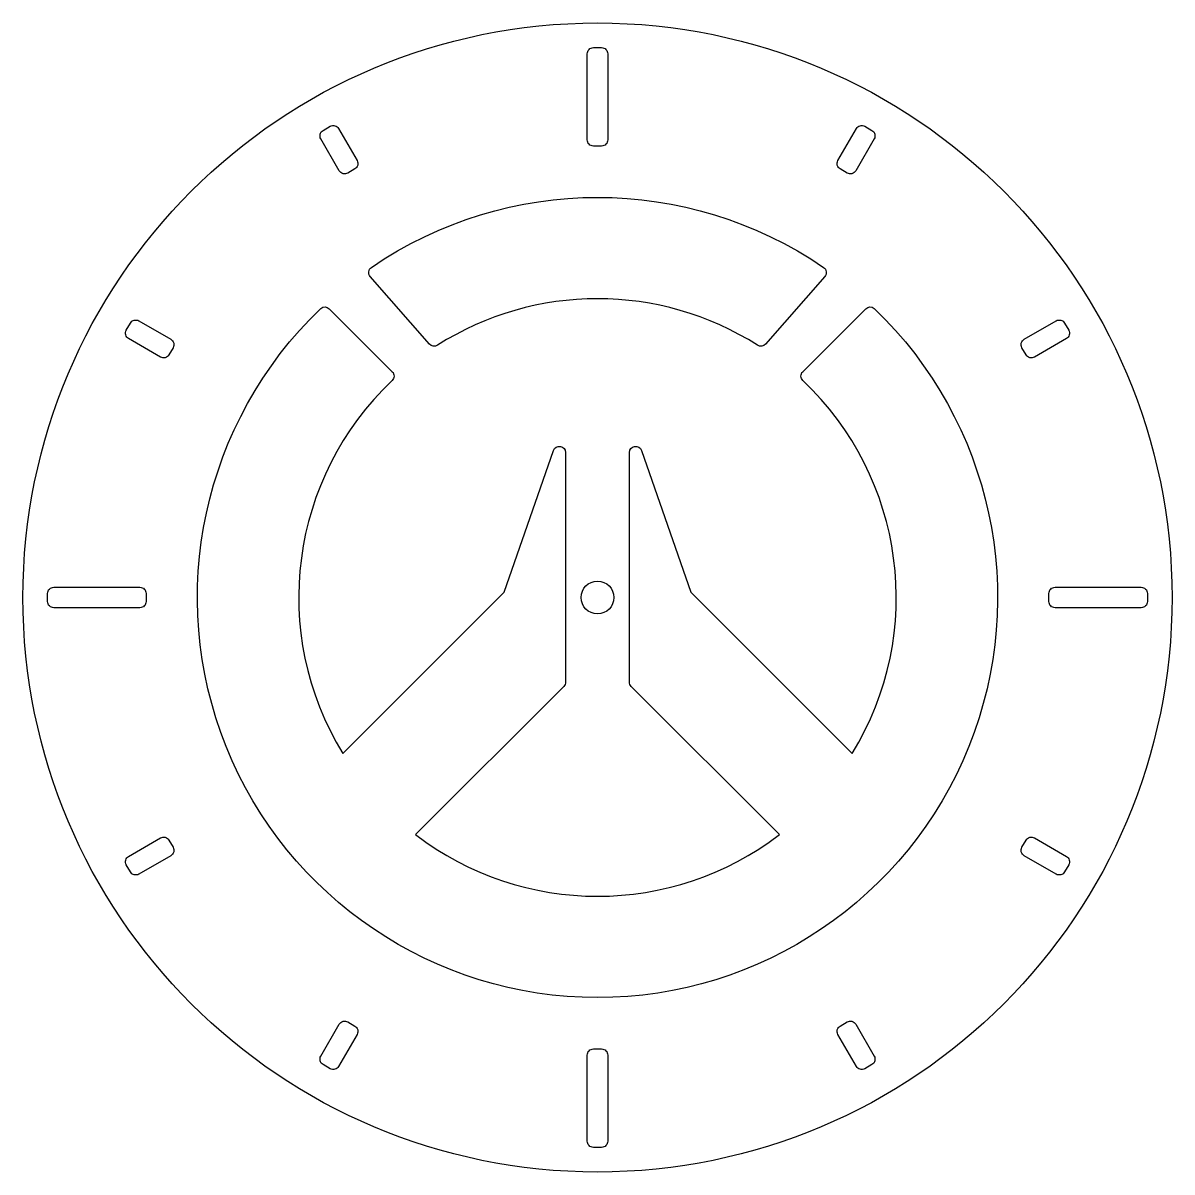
# Model space of a CAD drawing. Header units: millimetres. Extents: x -140 to 140, y -140 to 140.
import ezdxf

# ---------------------------------------------------------------- set-up
doc = ezdxf.new("R2010")
doc.units = ezdxf.units.MM

msp = doc.modelspace()

# ---------------------------------------------------------------- linework, layer by layer
for points in [[(-1, 110, -0.414214), (-2.5, 111.5), (-2.5, 132.5, -0.414214), (-1, 134), (1, 134, -0.414214), (2.5, 132.5), (2.5, 111.5, -0.414214), (1, 110)], [(-67.42, 111.77, -0.414214), (-66.87, 113.82), (-65.13, 114.82, -0.414214), (-63.08, 114.27), (-58.58, 106.47, -0.414214), (-59.13, 104.42), (-60.87, 103.42, -0.414214), (-62.92, 103.97)], [(63.08, 114.27, -0.414214), (65.13, 114.82), (66.87, 113.82, -0.414214), (67.42, 111.77), (62.92, 103.97, -0.414214), (60.87, 103.42), (59.13, 104.42, -0.414214), (58.58, 106.47)], [(55.38, 78.21), (40.95, 61.74, -0.369917), (39.02, 61.46, 0.290614), (-39.02, 61.46, -0.369917), (-40.95, 61.74), (-55.38, 78.21, -0.449413), (-55.1, 80.44, -0.309637), (55.1, 80.44, -0.449413)], [(7.8, -20.61), (7.8, 35.34, -0.844893), (10.72, 35.84), (22.76, 1.3), (62.08, -38.02, 0.354458), (50.04, 52.88, -0.42233), (50.01, 55.03), (65.35, 70.38, -0.407964), (67.45, 70.4, -2.48916), (-67.45, 70.4, -0.407964), (-65.35, 70.38), (-50.01, 55.03, -0.42233), (-50.04, 52.88, 0.354458), (-62.08, -38.02), (-22.76, 1.3), (-10.72, 35.84, -0.844893), (-7.8, 35.34), (-7.8, -20.61, -0.198912), (-8.24, -21.68), (-44.32, -57.76, 0.339467), (44.32, -57.76), (8.24, -21.68, -0.198912)], [(-114.27, 63.08, -0.414214), (-114.82, 65.13), (-113.82, 66.87, -0.414214), (-111.77, 67.42), (-103.97, 62.92, -0.414214), (-103.42, 60.87), (-104.42, 59.13, -0.414214), (-106.47, 58.58)], [(111.77, 67.42, -0.414214), (113.82, 66.87), (114.82, 65.13, -0.414214), (114.27, 63.08), (106.47, 58.58, -0.414214), (104.42, 59.13), (103.42, 60.87, -0.414214), (103.97, 62.92)], [(-110, -1, -0.414214), (-111.5, -2.5), (-132.5, -2.5, -0.414214), (-134, -1), (-134, 1, -0.414214), (-132.5, 2.5), (-111.5, 2.5, -0.414214), (-110, 1)], [(110, 1, -0.414214), (111.5, 2.5), (132.5, 2.5, -0.414214), (134, 1), (134, -1, -0.414214), (132.5, -2.5), (111.5, -2.5, -0.414214), (110, -1)], [(-111.77, -67.42, -0.414214), (-113.82, -66.87), (-114.82, -65.13, -0.414214), (-114.27, -63.08), (-106.47, -58.58, -0.414214), (-104.42, -59.13), (-103.42, -60.87, -0.414214), (-103.97, -62.92)], [(114.27, -63.08, -0.414214), (114.82, -65.13), (113.82, -66.87, -0.414214), (111.77, -67.42), (103.97, -62.92, -0.414214), (103.42, -60.87), (104.42, -59.13, -0.414214), (106.47, -58.58)], [(-63.08, -114.27, -0.414214), (-65.13, -114.82), (-66.87, -113.82, -0.414214), (-67.42, -111.77), (-62.92, -103.97, -0.414214), (-60.87, -103.42), (-59.13, -104.42, -0.414214), (-58.58, -106.47)], [(67.42, -111.77, -0.414214), (66.87, -113.82), (65.13, -114.82, -0.414214), (63.08, -114.27), (58.58, -106.47, -0.414214), (59.13, -104.42), (60.87, -103.42, -0.414214), (62.92, -103.97)], [(1, -110, -0.414214), (2.5, -111.5), (2.5, -132.5, -0.414214), (1, -134), (-1, -134, -0.414214), (-2.5, -132.5), (-2.5, -111.5, -0.414214), (-1, -110)]]:
    msp.add_lwpolyline(points, format="xyb", close=True)
for radius in [140, 4]:
    msp.add_circle((0, 0), radius)

doc.saveas('drawing.dxf')
